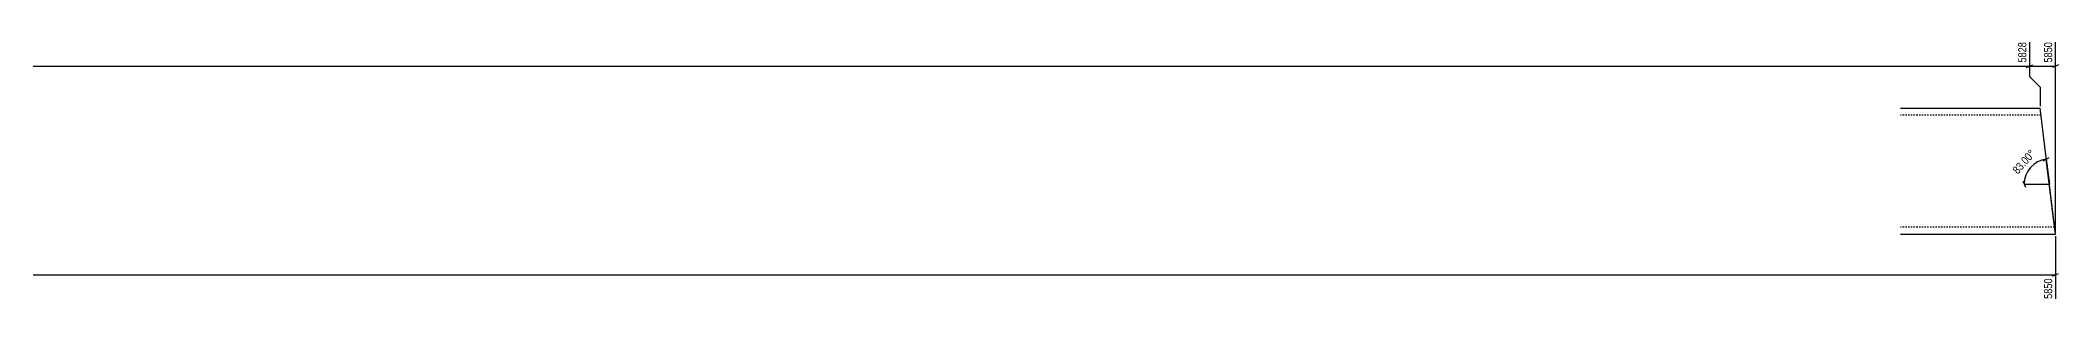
# Model space of a CAD drawing. Header units: millimetres. Extents: x 7 to 17818, y 7 to 378.
# Drawn here: x 2991 to 5880, y 7 to 378 of the extents above; entities that cross this region are included whole.
import ezdxf

# ---------------------------------------------------------------- set-up
doc = ezdxf.new("R2010")
doc.units = ezdxf.units.MM
doc.linetypes.add('DXK_LINE_DOT2', pattern=[3.9198, 1.9599, -1.9599])
doc.layers.add('MÅLSÆTNING', color=7, linetype='Continuous')
doc.layers.add('STÅL', color=7, linetype='Continuous')
doc.styles.add('Arial Narrow', font='ARIALN.TTF', dxfattribs={"height": 0.2})

msp = doc.modelspace()

# ---------------------------------------------------------------- linework, layer by layer
at = {"layer": 'MÅLSÆTNING', "color": 7, "linetype": 'Continuous'}
for p, q in [((5838.5, 375.9), (5838.5, 326.6)), ((5838.5, 375.9), (5838.5, 326.6)), ((5875.6, 104.4), (5875.6, 375.9)), ((2732.8, 341.6), (5838.5, 341.6)), ((5834, 339.8), (5843, 343.4)), ((5838.5, 341.6), (5875.6, 341.6)), ((5838.5, 326.6), (5853.5, 311.6)), ((5838.5, 326.6), (5853.5, 311.6)), ((5880.1, 343.4), (5871.1, 339.8)), ((5853.5, 311.6), (5853.5, 284.4)), ((5853.5, 311.6), (5853.5, 284.4)), ((5858.1, 206.4), (5866.6, 211)), ((5875.2, 104.4), (5862.4, 208.7)), ((5862.4, 208.7), (5866.8, 173)), ((5829, 177.5), (5832.6, 168.5)), ((5830.8, 173), (5866.8, 173)), ((5875.6, 98.4), (5875.6, 9)), ((2525.8, 43.4), (5875.6, 43.4)), ((5871.1, 41.6), (5880.1, 45.2))]:
    msp.add_line(p, q, dxfattribs=at)
msp.add_arc((5866.8, 173), 36, 97, 180, dxfattribs=at)
at = {"layer": 'STÅL', "color": 2, "linetype": 'Continuous'}
for p, q in [((5653.5, 281.4), (5853.5, 281.4)), ((5875.6, 101.4), (5853.5, 281.4)), ((5653.5, 101.4), (5875.6, 101.4))]:
    msp.add_line(p, q, dxfattribs=at)
at = {"layer": 'STÅL', "color": 7, "linetype": 'DXK_LINE_DOT2'}
for p, q in [((5854.7, 271.4), (5653.5, 271.4)), ((5874.3, 111.4), (5653.5, 111.4))]:
    msp.add_line(p, q, dxfattribs=at)

# ---------------------------------------------------------------- next in the draw order: wipeouts: each hides what was drawn before it
at = {"color": 0, "linetype": 'Continuous'}
for points in [[(5873.2, 378.3), (5856.4, 378.3), (5856.4, 344.3), (5873.2, 344.3)], [(5873.2, 40.6), (5856.4, 40.6), (5856.4, 6.6), (5873.2, 6.6)]]:
    msp.add_wipeout(points, dxfattribs=at).dxf.layer = 'MÅLSÆTNING'
at = {"color": 0}
msp.add_wipeout([(5851.2, 216.2), (5838.6, 227.4), (5809.4, 194.3), (5821.9, 183.2)], dxfattribs=at).dxf.layer = 'MÅLSÆTNING'

# ---------------------------------------------------------------- next in the draw order: linework, layer by layer
at = {"layer": 'MÅLSÆTNING', "color": 7, "linetype": 'Continuous'}
msp.add_line((5834, 339.8), (5843, 343.4), dxfattribs=at)

# ---------------------------------------------------------------- next in the draw order: texts
at = {"layer": 'MÅLSÆTNING', "color": 3, "linetype": 'Continuous', "style": 'Arial Narrow'}
for p in [(5870.8, 346.7), (5870.8, 9)]:
    msp.add_text('5850', height=11.45, rotation=90.0002, dxfattribs=at).set_placement(p)
at = {"layer": 'MÅLSÆTNING', "color": 3, "style": 'Arial Narrow'}
msp.add_text('83.00°', height=11.45, rotation=48.5009, dxfattribs=at).set_placement((5821.7, 186.6))

# ---------------------------------------------------------------- next in the draw order: wipeouts: each hides what was drawn before it
at = {"color": 0, "linetype": 'Continuous'}
msp.add_wipeout([(5836.1, 378.3), (5819.3, 378.3), (5819.3, 344.3), (5836.1, 344.3)], dxfattribs=at).dxf.layer = 'MÅLSÆTNING'

# ---------------------------------------------------------------- next in the draw order: texts
at = {"layer": 'MÅLSÆTNING', "color": 3, "linetype": 'Continuous', "style": 'Arial Narrow'}
msp.add_text('5828', height=11.45, rotation=90.0002, dxfattribs=at).set_placement((5833.7, 346.7))

doc.saveas('drawing.dxf')
